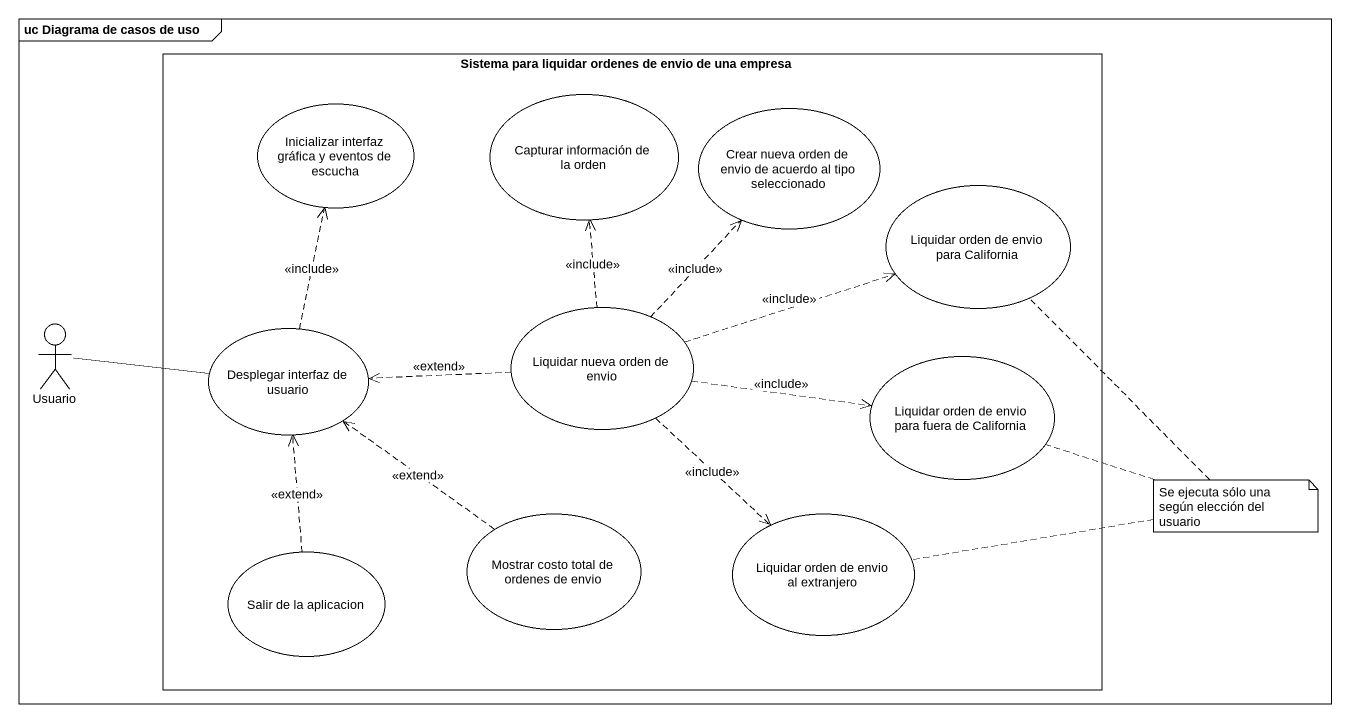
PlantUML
@startuml
mainframe uc Diagrama de casos de uso
rectangle "Sistema para liquidar ordenes de envio de una empresa" as Sistema_para_liquidar {
  usecase "Inicializar interfaz gráfica y eventos de escucha" as Inicializar_interfaz
  usecase "Capturar información de la orden" as Capturar_información_de_la
  usecase "Crear nueva orden de envio de acuerdo al tipo seleccionado" as Crear_nueva_orden_de_envio
  usecase "Liquidar orden de envio para California" as Liquidar_orden_de_envio
  usecase "Desplegar interfaz de usuario" as Desplegar_interfaz_de
  usecase "Liquidar nueva orden de envio" as Liquidar_nueva_orden_de
  usecase "Liquidar orden de envio para fuera de California" as Liquidar_orden_de_envio_2
  usecase "Salir de la aplicacion" as Salir_de_la_aplicacion
  usecase "Mostrar costo total de ordenes de envio" as Mostrar_costo_total_de
  usecase "Liquidar orden de envio al extranjero" as Liquidar_orden_de_envio_al
}
actor Usuario
Usuario -right- Desplegar_interfaz_de
Desplegar_interfaz_de .up.> Inicializar_interfaz : <<include>>
Liquidar_nueva_orden_de .up.> Capturar_información_de_la : <<include>>
Liquidar_nueva_orden_de .up.> Crear_nueva_orden_de_envio : <<include>>
Liquidar_nueva_orden_de .right.> Liquidar_orden_de_envio : <<include>>
Liquidar_nueva_orden_de .left.> Desplegar_interfaz_de : <<extend>>
Liquidar_nueva_orden_de .right.> Liquidar_orden_de_envio_2 : <<include>>
Liquidar_nueva_orden_de ..> Liquidar_orden_de_envio_al : <<include>>
Salir_de_la_aplicacion .up.> Desplegar_interfaz_de : <<extend>>
Mostrar_costo_total_de .up.> Desplegar_interfaz_de : <<extend>>
note as N1
  Se ejecuta sólo una según elección del usuario
end note
N1 .. Liquidar_orden_de_envio
N1 .. Liquidar_orden_de_envio_2
N1 .. Liquidar_orden_de_envio_al
@enduml
